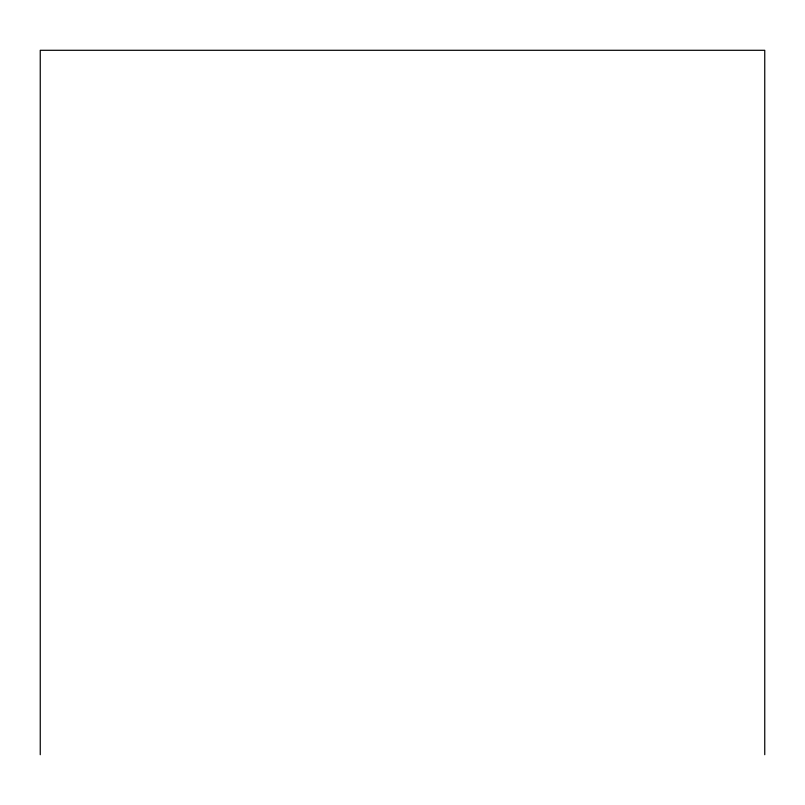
<?xml version="1.0" encoding="UTF-8"?>
<svg xmlns="http://www.w3.org/2000/svg" width="805" height="805" viewBox="0 0 805 805"><rect width="100%" height="100%" fill="white"/><g stroke="black" fill="none" stroke-linecap="round" stroke-linejoin="round"><path stroke-width="1.21" d="M764.75 754.708L764.75 50.292L40.25 50.292L40.25 754.708"/></g></svg>
